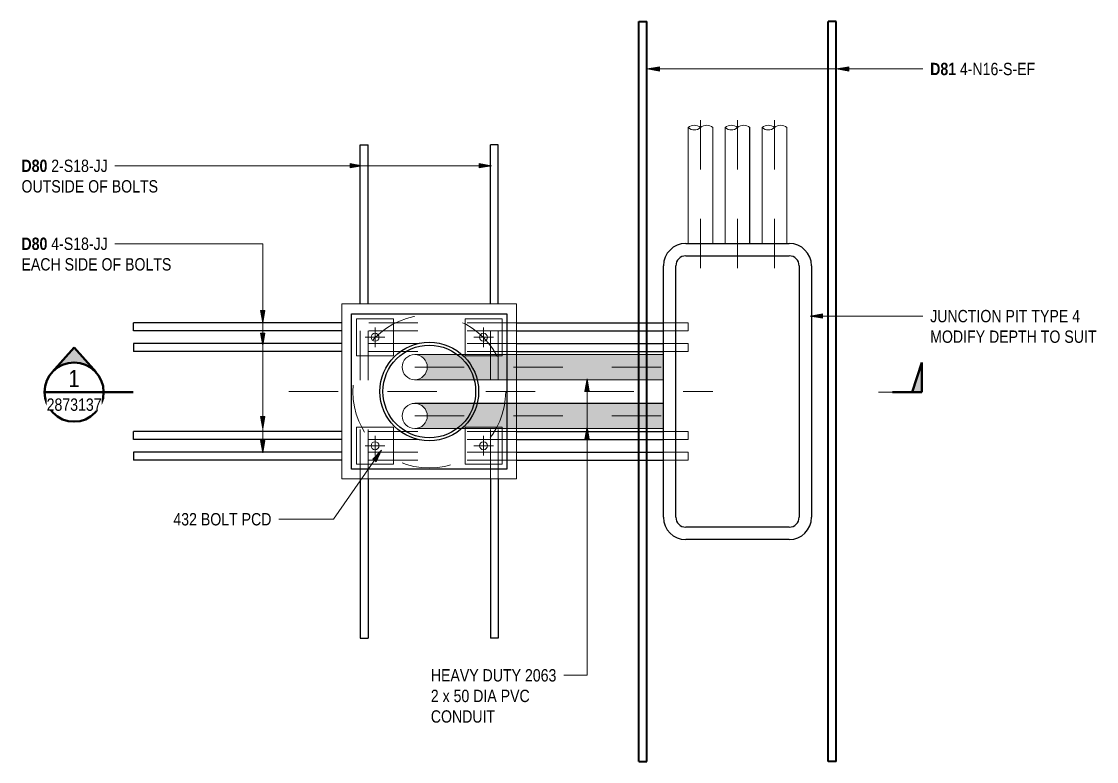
# Model space of a CAD drawing. Header units: metres. Extents: x 0.3 to 22.9, y 2.6 to 31.6.
# Drawn here: x 12.905 to 15.085, y 11.458 to 12.958 of the extents above; entities that cross this region are included whole.
import ezdxf

# ---------------------------------------------------------------- set-up
doc = ezdxf.new("R2010")
doc.units = ezdxf.units.M
for name, pattern in [('Dot_Section Line', [0.02, 0, -0.02]), ('JacobsCenter', [0.015, 0.009, -0.0015, 0.003, -0.0015]), ('JacobsDash', [0.0045, 0.003, -0.0015])]:
    doc.linetypes.add(name, pattern=pattern)
for name, color, linetype, lineweight in [('A-DETL', 7, 'Continuous', 13), ('A-DETL-GENF', 7, 'Continuous', 9), ('G-ANNO-SYMB', 7, 'Continuous', 9), ('G-ANNO-TEXT', 7, 'Continuous', 9)]:
    doc.layers.add(name, color=color, linetype=linetype, lineweight=lineweight)
doc.styles.add('Arial Narrow_4', font='ARIALN.TTF', dxfattribs={"height": 0.025})
doc.styles.add('Arial Narrow_5', font='ARIALN.TTF', dxfattribs={"height": 0.035})
doc.styles.add('Arial Narrow_B_2', font='ARIALNB.TTF', dxfattribs={"height": 0.025})

# ---------------------------------------------------------------- blocks, each defined once
blk = doc.blocks.new('Drafting View - sectionTail-4870194-DRG-2873137 - TYPICAL COMBO POLE FOOTING DETAIL')
at = {"layer": 'G-ANNO-SYMB'}
blk.add_hatch(color=256, dxfattribs=at).paths.add_polyline_path([(-0.006, 0.006), (-0.004, 0), (-0.006, 0)])
at = {"layer": 'G-ANNO-SYMB', "lineweight": 50}
for p, q in [((-0.006, 0.006), (-0.006, 0)), ((-0.004, 0), (-0.006, 0.006)), ((-0.006, 0), (-0.004, 0)), ((-0.006, 0), (0, 0))]:
    blk.add_line(p, q, dxfattribs=at)
blk = doc.blocks.new('Drafting View - SectionHead-4898858-DRG-2873137 - TYPICAL COMBO POLE FOOTING DETAIL')
at = {"layer": 'G-ANNO-SYMB'}
h = blk.add_hatch(color=256, dxfattribs=at)
edge = h.paths.add_edge_path()
edge.add_line((-0.002, 0.009), (0.00247, 0.004))
edge.add_arc((-0.002, 0), 0.006, 41.8277, 138.1723)
edge.add_line((-0.00647, 0.004), (-0.002, 0.009))
at = {"layer": 'G-ANNO-SYMB', "lineweight": 50}
for p, q in [((-0.002, 0.009), (-0.00647, 0.004)), ((0.00247, 0.004), (-0.002, 0.009)), ((0.004, 0), (0.01, 0))]:
    blk.add_line(p, q, dxfattribs=at)
for start, end in [(360, 180), (180, 360)]:
    blk.add_arc((-0.002, 0), 0.006, start, end, dxfattribs=at)

msp = doc.modelspace()

# ---------------------------------------------------------------- hatches: boundary and pattern name
at = {"layer": 'A-DETL-GENF', "true_color": 0xc0c0c0}
for points in [[(14.2069, 12.2317), (14.2069, 12.2827), (13.7024, 12.2827), (13.709, 12.2819), (13.7152, 12.2793), (13.7205, 12.2753), (13.7245, 12.27), (13.7271, 12.2638), (13.7279, 12.2572), (13.7271, 12.2506), (13.7245, 12.2445), (13.7205, 12.2392), (13.7152, 12.2351), (13.709, 12.2326), (13.7024, 12.2317)], [(14.2069, 12.1327), (14.2069, 12.1838), (13.7024, 12.1838), (13.709, 12.1829), (13.7152, 12.1803), (13.7205, 12.1763), (13.7245, 12.171), (13.7271, 12.1648), (13.7279, 12.1582), (13.7271, 12.1516), (13.7245, 12.1455), (13.7205, 12.1402), (13.7152, 12.1362), (13.709, 12.1336), (13.7024, 12.1327)]]:
    msp.add_hatch(color=9, dxfattribs=at).paths.add_polyline_path(points)
at = {"layer": 'G-ANNO-TEXT'}
for points in [[(14.1737, 12.8615), (14.1987, 12.8571), (14.1987, 12.8659)], [(14.5579, 12.8615), (14.5829, 12.8571), (14.5829, 12.8659)], [(13.5961, 12.6652), (13.5711, 12.6697), (13.5711, 12.6608)], [(13.8582, 12.6652), (13.8332, 12.6697), (13.8332, 12.6608)], [(13.394, 12.3472), (13.3984, 12.3722), (13.3896, 12.3722)], [(14.5043, 12.3606), (14.5293, 12.3561), (14.5293, 12.365)], [(13.394, 12.301), (13.3984, 12.326), (13.3896, 12.326)], [(14.052, 12.2335), (14.0475, 12.2085), (14.0564, 12.2085)], [(13.394, 12.1318), (13.3984, 12.1568), (13.3896, 12.1568)], [(14.052, 12.1358), (14.0475, 12.1108), (14.0564, 12.1108)], [(13.394, 12.0832), (13.3984, 12.1082), (13.3896, 12.1082)], [(13.635, 12.0885), (13.6171, 12.0705), (13.6243, 12.0655)]]:
    msp.add_hatch(color=256, dxfattribs=at).paths.add_polyline_path(points)

# ---------------------------------------------------------------- linework, layer by layer
at = {"layer": 'A-DETL', "lineweight": 40}
for p, q in [((14.1569, 11.4577), (14.1569, 12.9577)), ((14.1569, 12.9577), (14.1729, 12.9577)), ((14.1729, 11.4577), (14.1729, 12.9577)), ((14.5409, 11.4577), (14.5409, 12.9577)), ((14.5569, 12.9577), (14.5409, 12.9577)), ((14.5569, 11.4577), (14.5569, 12.9577)), ((14.1569, 11.4577), (14.1729, 11.4577)), ((14.5569, 11.4577), (14.5409, 11.4577))]:
    msp.add_line(p, q, dxfattribs=at)
at = {"layer": 'A-DETL', "linetype": 'JacobsCenter'}
for p, q in [((14.2819, 12.4577), (14.2819, 12.7827)), ((14.3569, 12.4577), (14.3569, 12.7827)), ((14.4319, 12.4577), (14.4319, 12.7827)), ((13.6419, 12.3177), (13.6019, 12.3177)), ((13.6219, 12.2977), (13.6219, 12.3377)), ((13.8219, 12.3177), (13.8619, 12.3177)), ((13.8419, 12.2977), (13.8419, 12.3377)), ((13.6219, 12.1177), (13.6219, 12.0777)), ((13.8419, 12.1177), (13.8419, 12.0777)), ((13.6419, 12.0977), (13.6019, 12.0977)), ((13.8219, 12.0977), (13.8619, 12.0977))]:
    msp.add_line(p, q, dxfattribs=at)
at = {"layer": 'A-DETL', "lineweight": 18}
for p, q in [((14.2569, 12.5077), (14.2569, 12.7427)), ((14.3069, 12.5077), (14.3069, 12.7427)), ((14.3319, 12.5077), (14.3319, 12.7427)), ((14.3819, 12.5077), (14.3819, 12.7427)), ((14.4069, 12.5077), (14.4069, 12.7427)), ((14.4569, 12.5077), (14.4569, 12.7427)), ((13.5544, 12.3852), (13.909, 12.3852)), ((13.5544, 12.0306), (13.5544, 12.3852)), ((13.909, 12.3852), (13.909, 12.0306)), ((13.909, 12.0306), (13.5544, 12.0306))]:
    msp.add_line(p, q, dxfattribs=at)
at = {"layer": 'A-DETL', "lineweight": 25}
for p, q in [((14.3819, 12.5077), (14.3819, 12.7427)), ((13.5919, 12.3852), (13.5919, 12.7077)), ((13.5919, 12.7077), (13.6079, 12.7077)), ((13.6079, 12.3852), (13.6079, 12.7077)), ((13.8559, 12.3852), (13.8559, 12.7077)), ((13.8719, 12.7077), (13.8559, 12.7077)), ((13.8719, 12.3852), (13.8719, 12.7077)), ((14.2519, 12.5077), (14.4619, 12.5077)), ((14.2519, 12.4827), (14.4619, 12.4827)), ((14.2069, 11.9527), (14.2069, 12.4627)), ((14.2319, 11.9527), (14.2319, 12.4627)), ((14.4819, 12.4627), (14.4819, 11.9527)), ((14.5069, 12.4627), (14.5069, 11.9527)), ((13.5744, 12.3652), (13.889, 12.3652)), ((13.5744, 12.0506), (13.5744, 12.3652)), ((13.889, 12.3652), (13.889, 12.0506)), ((13.5544, 12.3467), (13.1319, 12.3467)), ((13.1319, 12.3307), (13.1319, 12.3467)), ((13.909, 12.3467), (14.2069, 12.3467)), ((13.5544, 12.3307), (13.1319, 12.3307)), ((13.909, 12.3307), (14.2069, 12.3307)), ((13.5544, 12.3047), (13.1319, 12.3047)), ((13.1319, 12.3047), (13.1319, 12.2887)), ((13.909, 12.3047), (14.2069, 12.3047)), ((13.5544, 12.2887), (13.1319, 12.2887)), ((13.909, 12.2887), (14.2069, 12.2887)), ((13.5544, 12.1267), (13.1319, 12.1267)), ((13.1319, 12.1107), (13.1319, 12.1267)), ((13.909, 12.1267), (14.2069, 12.1267)), ((13.5544, 12.1107), (13.1319, 12.1107)), ((13.909, 12.1107), (14.2069, 12.1107)), ((13.5544, 12.0847), (13.1319, 12.0847)), ((13.1319, 12.0847), (13.1319, 12.0687)), ((13.909, 12.0847), (14.2069, 12.0847)), ((13.5544, 12.0687), (13.1319, 12.0687)), ((13.909, 12.0687), (14.2069, 12.0687)), ((13.889, 12.0506), (13.5744, 12.0506)), ((13.5919, 12.0306), (13.5919, 11.7077)), ((13.6079, 12.0306), (13.6079, 11.7077)), ((13.8559, 12.0306), (13.8559, 11.7077)), ((13.8719, 12.0306), (13.8719, 11.7077)), ((14.4619, 11.9327), (14.2519, 11.9327)), ((14.4619, 11.9077), (14.2519, 11.9077)), ((13.5919, 11.7077), (13.6079, 11.7077)), ((13.8719, 11.7077), (13.8559, 11.7077))]:
    msp.add_line(p, q, dxfattribs=at)
at = {"layer": 'A-DETL', "color": 8, "linetype": 'JacobsDash', "lineweight": 18, "true_color": 0x808080}
for p, q in [((13.5919, 12.0306), (13.5919, 12.3852)), ((13.6079, 12.0306), (13.6079, 12.3852)), ((13.8559, 12.0306), (13.8559, 12.3852)), ((13.8719, 12.0306), (13.8719, 12.3852)), ((13.909, 12.3467), (13.5544, 12.3467)), ((14.2069, 12.3467), (14.2569, 12.3467)), ((14.2569, 12.3307), (14.2569, 12.3467)), ((13.909, 12.3307), (13.5544, 12.3307)), ((14.2069, 12.3307), (14.2569, 12.3307)), ((13.909, 12.3047), (13.5544, 12.3047)), ((14.2069, 12.3047), (14.2569, 12.3047)), ((14.2569, 12.3047), (14.2569, 12.2887)), ((13.909, 12.2887), (13.5544, 12.2887)), ((14.2069, 12.2887), (14.2569, 12.2887)), ((13.909, 12.1267), (13.5544, 12.1267)), ((14.2069, 12.1267), (14.2569, 12.1267)), ((14.2569, 12.1107), (14.2569, 12.1267)), ((13.909, 12.1107), (13.5544, 12.1107)), ((14.2069, 12.1107), (14.2569, 12.1107)), ((13.909, 12.0847), (13.5544, 12.0847)), ((14.2069, 12.0847), (14.2569, 12.0847)), ((14.2569, 12.0847), (14.2569, 12.0687)), ((13.909, 12.0687), (13.5544, 12.0687)), ((14.2069, 12.0687), (14.2569, 12.0687))]:
    msp.add_line(p, q, dxfattribs=at)
at = {"layer": 'A-DETL', "linetype": 'JacobsDash', "lineweight": 18}
for p, q in [((13.5844, 12.3552), (13.6594, 12.3552)), ((13.5844, 12.3552), (13.5844, 12.2802)), ((13.6594, 12.3552), (13.6594, 12.2802)), ((13.8044, 12.3552), (13.8794, 12.3552)), ((13.8044, 12.3552), (13.8044, 12.2802)), ((13.8794, 12.3552), (13.8794, 12.2802)), ((13.5844, 12.2802), (13.6594, 12.2802)), ((13.8044, 12.2802), (13.8794, 12.2802)), ((13.5844, 12.1352), (13.6594, 12.1352)), ((13.5844, 12.1352), (13.5844, 12.0602)), ((13.6594, 12.1352), (13.6594, 12.0602)), ((13.8044, 12.1352), (13.8794, 12.1352)), ((13.8044, 12.1352), (13.8044, 12.0602)), ((13.8794, 12.1352), (13.8794, 12.0602)), ((13.5844, 12.0602), (13.6594, 12.0602)), ((13.8044, 12.0602), (13.8794, 12.0602))]:
    msp.add_line(p, q, dxfattribs=at)
at = {"layer": 'A-DETL'}
for p, q in [((14.2069, 12.2827), (13.7024, 12.2827)), ((13.7024, 12.2827), (14.2069, 12.2827)), ((14.2069, 12.2317), (14.2069, 12.2827)), ((13.7019, 12.2317), (14.2069, 12.2317)), ((13.7024, 12.2317), (14.2069, 12.2317)), ((13.7019, 12.1837), (14.2069, 12.1837)), ((14.2069, 12.1838), (13.7024, 12.1838)), ((14.2069, 12.1327), (14.2069, 12.1838)), ((13.7024, 12.1327), (14.2069, 12.1327)), ((13.7024, 12.1327), (14.2069, 12.1327))]:
    msp.add_line(p, q, dxfattribs=at)
at = {"layer": 'A-DETL', "linetype": 'JacobsCenter', "lineweight": 9}
for p, q in [((13.7024, 12.2572), (14.2069, 12.2572)), ((13.4469, 12.2077), (14.3069, 12.2077)), ((13.7024, 12.1582), (14.2069, 12.1582))]:
    msp.add_line(p, q, dxfattribs=at)
at = {"layer": 'A-DETL', "linetype": 'JacobsCenter', "lineweight": 18}
msp.add_circle((13.7319, 12.2077), 0.155, dxfattribs=at)
at = {"layer": 'A-DETL', "lineweight": 18}
for centre in [(13.6219, 12.3177), (13.8419, 12.3177), (13.6219, 12.0977), (13.8419, 12.0977)]:
    msp.add_circle(centre, 0.008, dxfattribs=at)
at = {"layer": 'A-DETL', "lineweight": 25}
for radius in [0.1, 0.094]:
    msp.add_circle((13.7319, 12.2077), radius, dxfattribs=at)
at = {"layer": 'A-DETL'}
for centre in [(13.7024, 12.2572), (13.7024, 12.1582)]:
    msp.add_circle(centre, 0.0255, dxfattribs=at)
at = {"layer": 'A-DETL', "lineweight": 18}
for centre, start, end in [((14.2694, 12.7287), 48.2605, 131.7395), ((14.2694, 12.7567), 228.2605, 311.7395), ((14.2944, 12.7287), 48.2605, 131.7395), ((14.3444, 12.7287), 48.2605, 131.7395), ((14.3444, 12.7567), 228.2605, 311.7395), ((14.3694, 12.7287), 48.2605, 131.7395), ((14.4194, 12.7287), 48.2605, 131.7395), ((14.4194, 12.7567), 228.2605, 311.7395), ((14.4444, 12.7287), 48.2605, 131.7395)]:
    msp.add_arc(centre, 0.0188, start, end, dxfattribs=at)
at = {"layer": 'A-DETL', "lineweight": 25}
for centre, radius, start, end in [((14.2519, 12.4627), 0.045, 90, 180), ((14.4619, 12.4627), 0.045, 0, 90), ((14.2519, 12.4627), 0.02, 90, 180), ((14.4619, 12.4627), 0.02, 0, 90), ((14.2519, 11.9527), 0.045, 180, 270), ((14.2519, 11.9527), 0.02, 180, 270), ((14.4619, 11.9527), 0.02, 270, 0), ((14.4619, 11.9527), 0.045, 270, 360)]:
    msp.add_arc(centre, radius, start, end, dxfattribs=at)
at = {"layer": 'A-DETL'}
for centre in [(13.7024, 12.2572), (13.7024, 12.1582)]:
    msp.add_arc(centre, 0.0255, 270, 90, dxfattribs=at)
at = {"layer": 'G-ANNO-SYMB', "lineweight": 50}
msp.add_line((12.9515, 12.2066), (13.0715, 12.2066), dxfattribs=at)
at = {"layer": 'G-ANNO-SYMB', "color": 7, "linetype": 'Dot_Section Line', "true_color": 0xffffff}
for p, q in [((13.0315, 12.2066), (13.1569, 12.2066)), ((14.6432, 12.2066), (14.671, 12.2066))]:
    msp.add_line(p, q, dxfattribs=at)
at = {"layer": 'G-ANNO-TEXT'}
for p, q in [((14.1987, 12.8659), (14.1737, 12.8615)), ((14.1987, 12.8571), (14.1987, 12.8659)), ((14.5829, 12.8659), (14.5579, 12.8615)), ((14.5829, 12.8571), (14.5829, 12.8659)), ((14.1737, 12.8615), (14.1987, 12.8571)), ((14.1737, 12.8615), (14.7327, 12.8615)), ((14.5579, 12.8615), (14.5829, 12.8571)), ((14.5579, 12.8615), (14.7327, 12.8615)), ((13.5961, 12.6652), (13.5711, 12.6697)), ((13.5711, 12.6697), (13.5711, 12.6608)), ((13.8582, 12.6652), (13.8332, 12.6697)), ((13.8332, 12.6697), (13.8332, 12.6608)), ((13.199, 12.6652), (13.0945, 12.6652)), ((13.5961, 12.6652), (13.199, 12.6652)), ((13.8582, 12.6652), (13.199, 12.6652)), ((13.5711, 12.6608), (13.5961, 12.6652)), ((13.8332, 12.6608), (13.8582, 12.6652)), ((13.2255, 12.5072), (13.0945, 12.5072)), ((13.394, 12.5072), (13.2255, 12.5072)), ((13.394, 12.5072), (13.2255, 12.5072)), ((13.394, 12.5072), (13.2255, 12.5072)), ((13.394, 12.5072), (13.2255, 12.5072)), ((13.394, 12.3472), (13.394, 12.5072)), ((13.394, 12.301), (13.394, 12.5072)), ((13.394, 12.1318), (13.394, 12.5072)), ((13.394, 12.0832), (13.394, 12.5072)), ((13.3984, 12.3722), (13.3896, 12.3722)), ((13.3896, 12.3722), (13.394, 12.3472)), ((13.394, 12.3472), (13.3984, 12.3722)), ((14.5293, 12.365), (14.5043, 12.3606)), ((14.5293, 12.3561), (14.5293, 12.365)), ((14.5043, 12.3606), (14.5293, 12.3561)), ((14.5043, 12.3606), (14.7327, 12.3606)), ((13.3984, 12.326), (13.3896, 12.326)), ((13.3896, 12.326), (13.394, 12.301)), ((13.394, 12.301), (13.3984, 12.326)), ((14.052, 12.2335), (14.0475, 12.2085)), ((14.0564, 12.2085), (14.052, 12.2335)), ((14.052, 12.2335), (14.052, 11.6324)), ((14.0475, 12.2085), (14.0564, 12.2085)), ((13.3984, 12.1568), (13.3896, 12.1568)), ((13.3896, 12.1568), (13.394, 12.1318)), ((13.394, 12.1318), (13.3984, 12.1568)), ((14.052, 12.1358), (14.0475, 12.1108)), ((14.0564, 12.1108), (14.052, 12.1358)), ((14.052, 12.1358), (14.052, 11.6324)), ((13.3984, 12.1082), (13.3896, 12.1082)), ((13.3896, 12.1082), (13.394, 12.0832)), ((13.394, 12.0832), (13.3984, 12.1082)), ((14.0475, 12.1108), (14.0564, 12.1108)), ((13.635, 12.0885), (13.5379, 11.9488)), ((13.635, 12.0885), (13.6171, 12.0705)), ((13.6243, 12.0655), (13.635, 12.0885)), ((13.6171, 12.0705), (13.6243, 12.0655)), ((13.4277, 11.9488), (13.427, 11.9488)), ((13.5379, 11.9488), (13.4277, 11.9488)), ((14.0124, 11.6324), (14.0047, 11.6324)), ((14.052, 11.6324), (14.0124, 11.6324)), ((14.052, 11.6324), (14.0124, 11.6324))]:
    msp.add_line(p, q, dxfattribs=at)

# ---------------------------------------------------------------- block references
at = {"layer": 'G-ANNO-SYMB', "lineweight": 50, "xscale": 9.999999999999996, "yscale": 9.999999999999996, "zscale": 9.999999999999996}
msp.add_blockref('Drafting View - SectionHead-4898858-DRG-2873137 - TYPICAL COMBO POLE FOOTING DETAIL', (13.0315, 12.2066), dxfattribs=at)
at = {"layer": 'G-ANNO-SYMB', "lineweight": 50, "extrusion": (0, 0, -1), "xscale": 9.999999999999996, "yscale": 9.999999999999996, "zscale": 9.999999999999996}
msp.add_blockref('Drafting View - sectionTail-4870194-DRG-2873137 - TYPICAL COMBO POLE FOOTING DETAIL', (-14.671, 12.2066), dxfattribs=at)

# ---------------------------------------------------------------- texts
at = {"layer": 'G-ANNO-TEXT', "char_height": 0.025, "attachment_point": 1, "bg_fill": 3, "box_fill_scale": 1, "bg_fill_color": 256, "bg_fill_transparency": 0}
for s, insert, style in [('D81', (14.7477, 12.874), 'Arial Narrow_B_2'), ('D80', (12.9049, 12.6777), 'Arial Narrow_B_2'), ('OUTSIDE OF BOLTS', (12.9049, 12.6361), 'Arial Narrow_4'), ('D80', (12.9049, 12.5197), 'Arial Narrow_B_2'), ('EACH SIDE OF BOLTS', (12.9049, 12.478), 'Arial Narrow_4'), ('JUNCTION PIT TYPE 4', (14.7477, 12.3731), 'Arial Narrow_4'), ('MODIFY DEPTH TO SUIT', (14.7477, 12.3314), 'Arial Narrow_4'), ('432 BOLT PCD', (13.2129, 11.9613), 'Arial Narrow_4'), ('HEAVY DUTY 2063', (13.735, 11.6449), 'Arial Narrow_4'), ('2 x 50 DIA PVC ', (13.735, 11.6032), 'Arial Narrow_4'), ('CONDUIT', (13.735, 11.5615), 'Arial Narrow_4')]:
    msp.add_mtext(s, dxfattribs=dict(at, insert=insert, style=style))

# ---------------------------------------------------------------- next in the draw order: texts
at = {"layer": 'G-ANNO-SYMB', "insert": (13.0002, 12.2516), "char_height": 0.035, "attachment_point": 1, "style": 'Arial Narrow_5', "bg_fill": 3, "box_fill_scale": 1, "bg_fill_color": 256, "bg_fill_transparency": 0}
msp.add_mtext('1', dxfattribs=at)
at = {"layer": 'G-ANNO-SYMB', "insert": (12.9559, 12.1936), "char_height": 0.025, "attachment_point": 1, "style": 'Arial Narrow_4', "bg_fill": 3, "box_fill_scale": 1, "bg_fill_color": 256, "bg_fill_true_color": 13158600, "bg_fill_transparency": 0}
msp.add_mtext('2873137', dxfattribs=at)
at = {"layer": 'G-ANNO-TEXT', "char_height": 0.025, "attachment_point": 1, "style": 'Arial Narrow_4', "bg_fill": 3, "box_fill_scale": 1, "bg_fill_color": 256, "bg_fill_transparency": 0}
for s, insert in [(' 4-N16-S-EF', (14.8, 12.874)), (' 2-S18-JJ', (12.9572, 12.6777)), (' 4-S18-JJ', (12.9572, 12.5197))]:
    msp.add_mtext(s, dxfattribs=dict(at, insert=insert))

doc.saveas('drawing.dxf')
